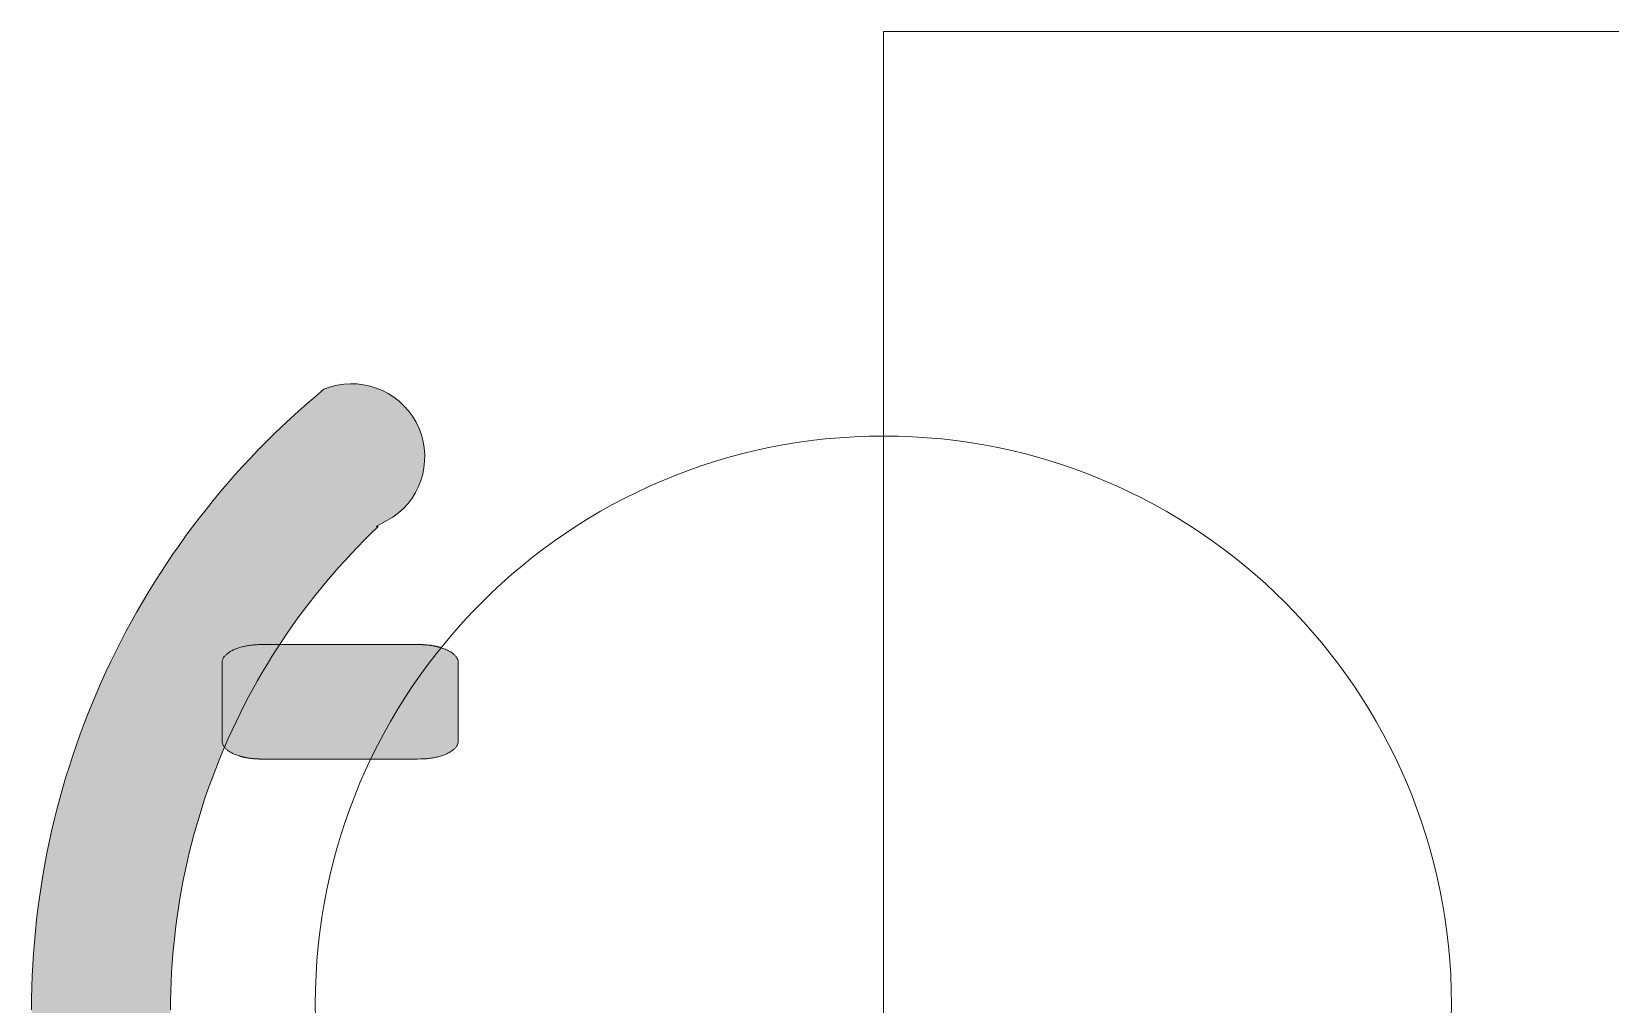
# Model space of a CAD drawing. Header units: metres. Extents: x 512 to 829, y -209 to 245.
# Drawn here: x 726.027 to 726.595, y -75.174 to -74.824 of the extents above; entities that cross this region are included whole.
import ezdxf

# ---------------------------------------------------------------- set-up
doc = ezdxf.new("R2010")
doc.units = ezdxf.units.M
doc.header["$LTSCALE"] = 0.508
doc.layers.add('None', color=7, linetype='Continuous', lineweight=5)

msp = doc.modelspace()

# ---------------------------------------------------------------- hatches: boundary and pattern name
at = {"layer": 'None', "linetype": 'Continuous', "lineweight": 0}
h = msp.add_hatch(color=253, dxfattribs=at)
edge = h.paths.add_edge_path()
edge.add_arc((726.141905413396, -75.37534164447686), 0.02631001257015217, -28.282391944926587, 55.6582726372572, ccw=False)
edge.add_arc((726.1419085918869, -75.37533966042736), 0.026308153796647, -112.23924688090221, -28.28947705006442, ccw=False)
edge.add_line((726.1319516158067, -75.39969079147966), (726.1288466158067, -75.39708979147964))
edge.add_line((726.1288466158067, -75.39708979147963), (726.1257776158067, -75.39444579147963))
edge.add_line((726.1257776158067, -75.39444579147971), (726.1227486158067, -75.39176079147971))
edge.add_line((726.1227486158067, -75.39176079147967), (726.1197626158067, -75.38903879147968))
edge.add_line((726.1197626158066, -75.38903879147972), (726.1168056158066, -75.38626879147972))
edge.add_line((726.1168056158067, -75.38626879147967), (726.1138886158067, -75.38345579147966))
edge.add_line((726.1138886158067, -75.38345579147972), (726.1110166158066, -75.38060879147972))
edge.add_line((726.1110166158066, -75.38060879147963), (726.1081796158066, -75.37771679147963))
edge.add_line((726.1081796158066, -75.37771679147966), (726.1053866158067, -75.37478779147966))
edge.add_line((726.1053866158067, -75.37478779147966), (726.1026386158067, -75.37182579147967))
edge.add_line((726.1026386158067, -75.37182579147964), (726.0999246158067, -75.36881679147963))
edge.add_line((726.0999246158067, -75.36881679147973), (726.0972526158067, -75.36576879147974))
edge.add_line((726.0972526158067, -75.3657687914797), (726.0946296158068, -75.3626927914797))
edge.add_line((726.0946296158066, -75.36269279147973), (726.0920476158067, -75.35957579147973))
edge.add_line((726.0920476158067, -75.35957579147964), (726.0895066158067, -75.35642079147965))
edge.add_line((726.0895066158067, -75.35642079147965), (726.0870096158068, -75.35322879147965))
edge.add_line((726.0870096158067, -75.35322879147964), (726.0845646158067, -75.35001179147963))
edge.add_line((726.0845646158067, -75.35001179147969), (726.0821586158067, -75.34675479147967))
edge.add_line((726.0821586158066, -75.34675479147973), (726.0797976158067, -75.34346079147973))
edge.add_line((726.0797976158067, -75.34346079147963), (726.0774826158067, -75.34013579147964))
edge.add_line((726.0774826158067, -75.34013579147972), (726.0752176158068, -75.33677979147973))
edge.add_line((726.0752176158067, -75.33677979147967), (726.0730006158067, -75.33339679147967))
edge.add_line((726.0730006158067, -75.33339679147969), (726.0708296158067, -75.32998079147968))
edge.add_line((726.0708296158067, -75.32998079147967), (726.0687086158067, -75.32653979147966))
edge.add_line((726.0687086158067, -75.32653979147972), (726.0666296158067, -75.32305679147973))
edge.add_line((726.0666296158067, -75.32305679147964), (726.0646056158067, -75.31955479147963))
edge.add_line((726.0646056158067, -75.31955479147962), (726.0626266158067, -75.31602079147962))
edge.add_line((726.0626266158067, -75.31602079147967), (726.0606976158067, -75.31245479147968))
edge.add_line((726.0606976158067, -75.3124547914797), (726.0588236158067, -75.3088747914797))
edge.add_line((726.0588236158067, -75.30887479147964), (726.0569986158066, -75.30526679147962))
edge.add_line((726.0569986158067, -75.30526679147965), (726.0552196158067, -75.30162479147967))
edge.add_line((726.0552196158067, -75.30162479147964), (726.0534936158067, -75.29795979147963))
edge.add_line((726.0534936158067, -75.29795979147968), (726.0518196158067, -75.29427579147969))
edge.add_line((726.0518196158067, -75.29427579147966), (726.0501996158067, -75.29056979147965))
edge.add_line((726.0501996158067, -75.2905697914797), (726.0486296158067, -75.2868417914797))
edge.add_line((726.0486296158067, -75.28684179147967), (726.0471076158067, -75.28307979147968))
edge.add_line((726.0471076158067, -75.28307979147974), (726.0456426158067, -75.27930479147973))
edge.add_line((726.0456426158066, -75.27930479147972), (726.0442316158067, -75.2755157914797))
edge.add_line((726.0442316158067, -75.27551579147962), (726.0428706158067, -75.27169879147962))
edge.add_line((726.0428706158067, -75.27169879147971), (726.0415636158067, -75.2678647914797))
edge.add_line((726.0415636158067, -75.26786479147972), (726.0403146158067, -75.26402179147973))
edge.add_line((726.0403146158067, -75.26402179147965), (726.0391136158066, -75.26015079147965))
edge.add_line((726.0391136158066, -75.26015079147965), (726.0379706158067, -75.25626679147965))
edge.add_line((726.0379706158067, -75.25626679147967), (726.0368806158067, -75.25237079147968))
edge.add_line((726.0368806158067, -75.25237079147973), (726.0358446158067, -75.24845179147972))
edge.add_line((726.0358446158067, -75.24845179147962), (726.0348656158067, -75.24453079147963))
edge.add_line((726.0348656158067, -75.24453079147963), (726.0339406158066, -75.24059179147962))
edge.add_line((726.0339406158067, -75.24059179147969), (726.0330686158068, -75.2366327914797))
edge.add_line((726.0330686158067, -75.23663279147968), (726.0322556158067, -75.23267379147967))
edge.add_line((726.0322556158067, -75.23267379147967), (726.0314956158066, -75.22869779147966))
edge.add_line((726.0314956158066, -75.2286977914797), (726.0307906158066, -75.22470379147971))
edge.add_line((726.0307906158067, -75.22470379147967), (726.0301436158068, -75.22071179147967))
edge.add_line((726.0301436158067, -75.22071179147963), (726.0295506158067, -75.21670479147963))
edge.add_line((726.0295506158067, -75.21670479147963), (726.0290156158067, -75.21269479147962))
edge.add_line((726.0290156158067, -75.21269479147963), (726.0285346158066, -75.20867079147965))
edge.add_line((726.0285346158066, -75.20867079147968), (726.0281116158067, -75.20464179147967))
edge.add_line((726.0281116158067, -75.20464179147973), (726.0277436158067, -75.20061279147973))
edge.add_line((726.0277436158067, -75.20061279147967), (726.0274336158067, -75.19657979147968))
edge.add_line((726.0274336158067, -75.19657979147973), (726.0271786158066, -75.19253479147972))
edge.add_line((726.0271786158066, -75.19253479147972), (726.0269816158067, -75.18848779147973))
edge.add_line((726.0269816158067, -75.1884877914797), (726.0268406158067, -75.18445379147971))
edge.add_line((726.0268406158067, -75.18445379147965), (726.0267546158067, -75.18040379147965))
edge.add_line((726.0267546158067, -75.18040379147965), (726.0267266158066, -75.17635279147964))
edge.add_line((726.0267266158066, -75.17635279147964), (726.0267546158067, -75.17230179147964))
edge.add_line((726.0267546158067, -75.17230179147964), (726.0268406158067, -75.16825279147965))
edge.add_line((726.0268406158067, -75.16825279147963), (726.0269816158067, -75.16421779147964))
edge.add_line((726.0269816158067, -75.1642177914797), (726.0271786158066, -75.16017079147969))
edge.add_line((726.0271786158066, -75.16017079147969), (726.0274336158067, -75.15612779147969))
edge.add_line((726.0274336158067, -75.15612779147966), (726.0277436158067, -75.15209279147967))
edge.add_line((726.0277436158067, -75.15209279147973), (726.0281116158067, -75.14806379147973))
edge.add_line((726.0281116158067, -75.14806379147967), (726.0285346158066, -75.14403779147966))
edge.add_line((726.0285346158066, -75.14403779147972), (726.0290146158067, -75.14001179147974))
edge.add_line((726.0290146158067, -75.14001179147965), (726.0295516158067, -75.13599779147964))
edge.add_line((726.0295516158067, -75.13599779147967), (726.0301426158067, -75.13200279147966))
edge.add_line((726.0301426158067, -75.13200279147964), (726.0307896158066, -75.12800579147965))
edge.add_line((726.0307896158067, -75.12800579147972), (726.0314956158068, -75.12400879147972))
edge.add_line((726.0314956158066, -75.1240087914797), (726.0322556158067, -75.1200317914797))
edge.add_line((726.0322556158067, -75.12003179147962), (726.0330696158067, -75.11607179147963))
edge.add_line((726.0330696158067, -75.11607179147973), (726.0339386158066, -75.11212279147972))
edge.add_line((726.0339386158067, -75.11212279147969), (726.0348646158068, -75.10817479147968))
edge.add_line((726.0348646158067, -75.10817479147966), (726.0358466158067, -75.10424579147967))
edge.add_line((726.0358466158067, -75.10424579147968), (726.0368806158067, -75.10033579147968))
edge.add_line((726.0368806158067, -75.10033579147967), (726.0379706158067, -75.09643979147965))
edge.add_line((726.0379706158067, -75.09643979147972), (726.0391136158066, -75.09255579147973))
edge.add_line((726.0391136158066, -75.09255579147964), (726.0403146158067, -75.08868479147962))
edge.add_line((726.0403146158067, -75.08868479147964), (726.0415636158067, -75.08484179147965))
edge.add_line((726.0415636158067, -75.08484179147968), (726.0428706158067, -75.08100779147966))
edge.add_line((726.0428706158067, -75.08100779147969), (726.0442296158067, -75.0771947914797))
edge.add_line((726.0442296158067, -75.07719479147966), (726.0456416158066, -75.07340179147965))
edge.add_line((726.0456416158066, -75.07340179147968), (726.0471096158067, -75.06962179147968))
edge.add_line((726.0471096158067, -75.06962179147968), (726.0486266158067, -75.06587279147968))
edge.add_line((726.0486266158067, -75.0658727914797), (726.0501946158067, -75.0621467914797))
edge.add_line((726.0501946158067, -75.06214679147968), (726.0518176158067, -75.05843479147967))
edge.add_line((726.0518176158067, -75.05843479147961), (726.0534916158067, -75.05475079147962))
edge.add_line((726.0534916158067, -75.0547507914797), (726.0552176158067, -75.05108579147971))
edge.add_line((726.0552176158067, -75.05108579147964), (726.0569976158067, -75.04744279147963))
edge.add_line((726.0569976158067, -75.04744279147963), (726.0588196158067, -75.04383879147963))
edge.add_line((726.0588196158067, -75.04383879147963), (726.0606996158067, -75.04024679147963))
edge.add_line((726.0606996158067, -75.04024679147972), (726.0626316158067, -75.03667879147972))
edge.add_line((726.0626316158067, -75.03667879147963), (726.0646056158067, -75.03315279147964))
edge.add_line((726.0646056158067, -75.03315279147967), (726.0666266158067, -75.02965679147967))
edge.add_line((726.0666266158066, -75.02965679147962), (726.0687046158066, -75.02617379147961))
edge.add_line((726.0687046158067, -75.02617379147966), (726.0708286158067, -75.02272679147967))
edge.add_line((726.0708286158067, -75.02272679147973), (726.0729996158067, -75.01931079147973))
edge.add_line((726.0729996158067, -75.01931079147971), (726.0752196158066, -75.01592279147971))
edge.add_line((726.0752196158066, -75.01592279147962), (726.0774856158066, -75.01256779147961))
edge.add_line((726.0774856158067, -75.01256779147968), (726.0797966158067, -75.00924879147968))
edge.add_line((726.0797966158067, -75.00924879147965), (726.0821536158066, -75.00595979147965))
edge.add_line((726.0821536158066, -75.00595979147965), (726.0845586158066, -75.00270279147966))
edge.add_line((726.0845586158067, -75.00270279147969), (726.0870066158067, -74.9994817914797))
edge.add_line((726.0870066158067, -74.99948179147964), (726.0895066158067, -74.99628579147964))
edge.add_line((726.0895066158067, -74.99628579147964), (726.0920436158067, -74.99313679147963))
edge.add_line((726.0920436158067, -74.99313679147963), (726.0946226158067, -74.99002279147962))
edge.add_line((726.0946226158067, -74.99002279147965), (726.0972526158066, -74.98693779147965))
edge.add_line((726.0972526158067, -74.9869377914797), (726.0999206158067, -74.9838947914797))
edge.add_line((726.0999206158067, -74.98389479147966), (726.1026316158067, -74.98088979147965))
edge.add_line((726.1026316158067, -74.98088979147963), (726.1053846158067, -74.97792179147963))
edge.add_line((726.1053846158067, -74.97792179147962), (726.1081786158067, -74.97499179147961))
edge.add_line((726.1081786158067, -74.97499179147962), (726.1110156158067, -74.97209979147964))
edge.add_line((726.1110156158067, -74.97209979147965), (726.1138876158067, -74.96925279147965))
edge.add_line((726.1138876158067, -74.96925279147968), (726.1168046158067, -74.96643979147967))
edge.add_line((726.1168046158067, -74.96643979147962), (726.1197616158067, -74.96366979147962))
edge.add_line((726.1197616158066, -74.96366979147967), (726.1227436158066, -74.96095079147968))
edge.add_line((726.1227436158067, -74.96095079147972), (726.1257756158067, -74.95826279147973))
edge.add_line((726.1257756158067, -74.95826279147968), (726.1288476158066, -74.95561679147968))
edge.add_line((726.1288476158066, -74.95561679147966), (726.1319456158067, -74.95302179147967))
edge.add_arc((726.1419029800318, -74.97737184060645), 0.02630729926822303, 28.287802750504397, 112.240921180485, ccw=False)
edge.add_arc((726.1419027653316, -74.97737175484895), 0.02630744768850689, -55.66329737679342, 28.28741668450732, ccw=False)
edge.add_line((726.1567416158067, -74.9990947914797), (726.1507706158067, -75.0024767914797))
edge.add_line((726.1507706158067, -75.0024767914797), (726.1514846158067, -75.0024647914797))
edge.add_line((726.1514846158067, -75.00246479147961), (726.1512516158067, -75.00268279147961))
edge.add_line((726.1512516158067, -75.00268279147963), (726.1488436158068, -75.00500479147962))
edge.add_line((726.1488436158066, -75.00500479147968), (726.1464646158066, -75.00736379147968))
edge.add_line((726.1464646158067, -75.00736379147963), (726.1441196158067, -75.00975379147962))
edge.add_line((726.1441196158066, -75.00975379147962), (726.1418076158067, -75.01217779147962))
edge.add_line((726.1418076158067, -75.01217779147964), (726.1395246158066, -75.01463879147964))
edge.add_line((726.1395246158066, -75.01463879147968), (726.1372826158066, -75.01712379147969))
edge.add_line((726.1372826158067, -75.01712379147966), (726.1350776158067, -75.01963979147968))
edge.add_line((726.1350776158067, -75.01963979147968), (726.1329036158068, -75.02218979147966))
edge.add_line((726.1329036158066, -75.02218979147972), (726.1307676158067, -75.02476879147972))
edge.add_line((726.1307676158067, -75.02476879147969), (726.1286676158066, -75.02737479147969))
edge.add_line((726.1286676158066, -75.0273747914797), (726.1266036158066, -75.03001379147969))
edge.add_line((726.1266036158066, -75.03001379147963), (726.1245756158066, -75.03268179147963))
edge.add_line((726.1245756158066, -75.03268179147972), (726.1225876158067, -75.03537379147973))
edge.add_line((726.1225876158067, -75.03537379147963), (726.1206356158067, -75.03809779147961))
edge.add_line((726.1206356158067, -75.03809779147969), (726.1187216158066, -75.04084779147968))
edge.add_line((726.1187216158066, -75.04084779147968), (726.1168496158066, -75.04361879147969))
edge.add_line((726.1168496158067, -75.04361879147962), (726.1150116158067, -75.04642379147961))
edge.add_line((726.1150116158067, -75.0464237914797), (726.1132136158067, -75.04925279147969))
edge.add_line((726.1132136158067, -75.04925279147972), (726.1114596158067, -75.05209879147974))
edge.add_line((726.1114596158067, -75.0520987914797), (726.1097416158067, -75.05497879147968))
edge.add_line((726.1097416158067, -75.0549787914797), (726.1080656158067, -75.05787879147971))
edge.add_line((726.1080656158067, -75.05787879147965), (726.1064316158067, -75.06079679147965))
edge.add_line((726.1064316158066, -75.06079679147967), (726.1048356158067, -75.06374479147968))
edge.add_line((726.1048356158067, -75.06374479147962), (726.1032826158067, -75.0667117914796))
edge.add_line((726.1032826158066, -75.06671179147963), (726.1017726158066, -75.06969779147964))
edge.add_line((726.1017726158067, -75.06969779147971), (726.1002996158066, -75.07271379147971))
edge.add_line((726.1002996158066, -75.07271379147971), (726.0988716158066, -75.07574579147972))
edge.add_line((726.0988716158067, -75.07574579147968), (726.0974866158067, -75.07879379147967))
edge.add_line((726.0974866158067, -75.07879379147971), (726.0961456158067, -75.08185979147972))
edge.add_line((726.0961456158067, -75.0818597914797), (726.0948466158067, -75.08494779147969))
edge.add_line((726.0948466158067, -75.08494779147964), (726.0935906158066, -75.08805079147965))
edge.add_line((726.0935906158066, -75.08805079147965), (726.0923776158066, -75.09117479147965))
edge.add_line((726.0923776158066, -75.09117479147972), (726.0912106158066, -75.09431079147973))
edge.add_line((726.0912106158066, -75.09431079147964), (726.0900846158066, -75.09746879147964))
edge.add_line((726.0900846158066, -75.09746879147963), (726.0890046158066, -75.10063679147963))
edge.add_line((726.0890046158066, -75.1006367914797), (726.0879696158066, -75.10382079147968))
edge.add_line((726.0879696158066, -75.10382079147962), (726.0869766158066, -75.10702279147964))
edge.add_line((726.0869766158066, -75.10702279147972), (726.0860316158066, -75.1102337914797))
edge.add_line((726.0860316158066, -75.11023379147969), (726.0851276158066, -75.11346379147969))
edge.add_line((726.0851276158066, -75.11346379147972), (726.0842716158066, -75.11669979147972))
edge.add_line((726.0842716158066, -75.11669979147973), (726.0834606158066, -75.11994579147972))
edge.add_line((726.0834606158066, -75.11994579147961), (726.0826966158066, -75.12320479147962))
edge.add_line((726.0826966158066, -75.12320479147968), (726.0819756158066, -75.12647879147967))
edge.add_line((726.0819756158066, -75.12647879147971), (726.0813016158066, -75.1297587914797))
edge.add_line((726.0813016158066, -75.12975879147962), (726.0806726158066, -75.1330497914796))
edge.add_line((726.0806726158066, -75.13304979147972), (726.0800896158066, -75.13634979147972))
edge.add_line((726.0800896158066, -75.13634979147969), (726.0795546158066, -75.1396567914797))
edge.add_line((726.0795546158067, -75.13965679147964), (726.0790636158067, -75.14297179147964))
edge.add_line((726.0790636158067, -75.14297179147968), (726.0786206158067, -75.14628679147968))
edge.add_line((726.0786206158067, -75.14628679147972), (726.0782246158067, -75.14960979147972))
edge.add_line((726.0782246158067, -75.14960979147963), (726.0778736158067, -75.15295079147961))
edge.add_line((726.0778736158067, -75.15295079147961), (726.0775686158066, -75.15628179147961))
edge.add_line((726.0775686158066, -75.15628179147973), (726.0773126158066, -75.15961679147972))
edge.add_line((726.0773126158067, -75.15961679147972), (726.0771016158067, -75.16295979147972))
edge.add_line((726.0771016158067, -75.1629597914797), (726.0769396158066, -75.16630679147968))
edge.add_line((726.0769396158066, -75.16630679147966), (726.0768216158066, -75.16965679147967))
edge.add_line((726.0768216158067, -75.16965679147972), (726.0767506158066, -75.17300579147972))
edge.add_line((726.0767506158066, -75.17300579147968), (726.0767276158066, -75.17635279147967))
edge.add_line((726.0767276158067, -75.17635279147964), (726.0767506158068, -75.17969979147966))
edge.add_line((726.0767506158066, -75.17969979147972), (726.0768216158067, -75.1830497914797))
edge.add_line((726.0768216158067, -75.18304979147968), (726.0769396158067, -75.18639879147968))
edge.add_line((726.0769396158066, -75.18639879147963), (726.0771016158067, -75.18974579147964))
edge.add_line((726.0771016158067, -75.18974579147971), (726.0773126158067, -75.1930907914797))
edge.add_line((726.0773126158067, -75.19309079147968), (726.0775686158067, -75.19642279147968))
edge.add_line((726.0775686158066, -75.19642279147968), (726.0778736158067, -75.19975679147967))
edge.add_line((726.0778736158067, -75.19975679147967), (726.0782236158067, -75.20309279147966))
edge.add_line((726.0782236158067, -75.20309279147966), (726.0786216158067, -75.20642079147967))
edge.add_line((726.0786216158067, -75.20642079147967), (726.0790646158067, -75.20973879147968))
edge.add_line((726.0790646158067, -75.20973879147971), (726.0795546158067, -75.2130517914797))
edge.add_line((726.0795546158067, -75.21305179147964), (726.0800906158067, -75.21635779147964))
edge.add_line((726.0800906158066, -75.21635779147971), (726.0806726158066, -75.2196577914797))
edge.add_line((726.0806726158066, -75.21965779147968), (726.0813026158066, -75.22295079147969))
edge.add_line((726.0813026158066, -75.22295079147966), (726.0819746158066, -75.22622579147966))
edge.add_line((726.0819746158066, -75.22622579147969), (726.0826956158066, -75.2294987914797))
edge.add_line((726.0826956158066, -75.22949879147973), (726.0834616158066, -75.23275879147972))
edge.add_line((726.0834616158066, -75.23275879147968), (726.0842716158066, -75.23600579147968))
edge.add_line((726.0842716158066, -75.23600579147967), (726.0851286158066, -75.23924479147968))
edge.add_line((726.0851286158066, -75.23924479147968), (726.0860316158066, -75.24247279147968))
edge.add_line((726.0860316158066, -75.24247279147971), (726.0869766158066, -75.2456837914797))
edge.add_line((726.0869766158066, -75.24568379147968), (726.0879696158066, -75.24888579147968))
edge.add_line((726.0879696158066, -75.24888579147967), (726.0890046158066, -75.25206979147966))
edge.add_line((726.0890046158066, -75.2520697914797), (726.0900836158066, -75.25523479147971))
edge.add_line((726.0900836158066, -75.25523479147967), (726.0912096158066, -75.25839379147966))
edge.add_line((726.0912096158066, -75.25839379147965), (726.0923796158066, -75.26153479147963))
edge.add_line((726.0923796158066, -75.26153479147968), (726.0935916158066, -75.26465779147969))
edge.add_line((726.0935916158066, -75.26465779147964), (726.0948476158067, -75.26776179147964))
edge.add_line((726.0948476158067, -75.26776179147964), (726.0961486158067, -75.27085279147964))
edge.add_line((726.0961486158067, -75.27085279147968), (726.0974896158067, -75.27391879147967))
edge.add_line((726.0974896158067, -75.27391879147967), (726.0988736158067, -75.27696479147967))
edge.add_line((726.0988736158067, -75.27696479147971), (726.1003026158068, -75.27999979147972))
edge.add_line((726.1003026158066, -75.27999979147967), (726.1017726158067, -75.28300879147966))
edge.add_line((726.1017726158067, -75.28300879147969), (726.1032836158067, -75.2859957914797))
edge.add_line((726.1032836158067, -75.28599579147965), (726.1048376158067, -75.28896479147964))
edge.add_line((726.1048376158067, -75.28896479147966), (726.1064306158066, -75.29190979147964))
edge.add_line((726.1064306158066, -75.29190979147972), (726.1080656158066, -75.29482879147973))
edge.add_line((726.1080656158067, -75.29482879147963), (726.1097436158067, -75.29773279147963))
edge.add_line((726.1097436158067, -75.29773279147969), (726.1114596158067, -75.30060679147971))
edge.add_line((726.1114596158067, -75.30060679147971), (726.1132126158067, -75.30345179147969))
edge.add_line((726.1132126158067, -75.30345179147969), (726.1150116158067, -75.3062827914797))
edge.add_line((726.1150116158067, -75.3062827914797), (726.1168516158067, -75.3090897914797))
edge.add_line((726.1168516158067, -75.30908979147966), (726.1187236158066, -75.31186379147967))
edge.add_line((726.1187236158066, -75.31186379147971), (726.1206356158067, -75.31461079147971))
edge.add_line((726.1206356158067, -75.31461079147971), (726.1225886158066, -75.3173347914797))
edge.add_line((726.1225886158066, -75.31733479147965), (726.1245786158066, -75.32002879147966))
edge.add_line((726.1245786158067, -75.32002879147967), (726.1266066158067, -75.32269679147967))
edge.add_line((726.1266066158066, -75.32269679147964), (726.1286696158066, -75.32533479147963))
edge.add_line((726.1286696158066, -75.32533479147969), (726.1307726158067, -75.3279447914797))
edge.add_line((726.1307726158067, -75.3279447914797), (726.1329066158066, -75.3305217914797))
edge.add_line((726.1329066158066, -75.33052179147967), (726.1350766158066, -75.33306579147967))
edge.add_line((726.1350766158067, -75.33306579147973), (726.1372896158067, -75.33559079147973))
edge.add_line((726.1372896158067, -75.33559079147972), (726.1395316158067, -75.33807679147971))
edge.add_line((726.1395316158066, -75.3380767914797), (726.1418086158067, -75.34053079147971))
edge.add_line((726.1418086158067, -75.34053079147964), (726.1441206158066, -75.34295479147963))
edge.add_line((726.1441206158067, -75.34295479147966), (726.1464656158067, -75.34534479147965))
edge.add_line((726.1464656158066, -75.34534479147965), (726.1488446158066, -75.34770379147965))
edge.add_line((726.1488446158066, -75.34770379147972), (726.1507996158066, -75.3495887914797))
edge.add_line((726.1507996158067, -75.34958879147962), (726.1567476158067, -75.35361779147962))
edge.add_line((726.1567476158067, -75.35361779147968), (726.1567476158067, -75.35361779147968))
msp.add_hatch(color=8, dxfattribs=at).paths.add_polyline_path([(726.109268056784, -75.08613160655898), (726.1089244795847, -75.0861296488805), (726.1085811093434, -75.08612377702434), (726.1082381528936, -75.08611399452741), (726.1078958168195, -75.08610030728232), (726.1075543073313, -75.08608272353388), (726.1072138301416, -75.08606125387371), (726.1068745903414, -75.08603591123449), (726.1065367922758, -75.08600671088163), (726.1062006394218, -75.0859736704042), (726.1058663342653, -75.08593680970478), (726.1055340781794, -75.08589615098663), (726.1052040713024, -75.0858517187412), (726.1048765124184, -75.08580353973286), (726.1045515988366, -75.0857516429827), (726.1042295262725, -75.0856960597514), (726.1039104887309, -75.0856368235203), (726.1035946783879, -75.08557396997105), (726.103282285476, -75.08550753696431), (726.1029734981688, -75.08543756451672), (726.1026685024684, -75.08536409477722), (726.1023674820929, -75.08528717200113), (726.1020706183654, -75.08520684252392), (726.1017780901057, -75.08512315473308), (726.1014900735217, -75.08503615903896), (726.1012067421042, -75.08494590784449), (726.1009282665211, -75.08485245551356), (726.1006548145159, -75.08475585833855), (726.1003865508058, -75.08465617450577), (726.1001236369826, -75.08455346406129), (726.0998662314162, -75.08444778887372), (726.0996144891577, -75.08433921259814), (726.0993685618474, -75.08422780063665), (726.0991285976227, -75.08411362009974), (726.0988947410291, -75.08399673976544), (726.098667132933, -75.08387723003818), (726.0984459104369, -75.08375516290607), (726.0982312067972, -75.08363061189777), (726.0980231513433, -75.08350365203819), (726.0978218693999, -75.0833743598032), (726.0976274822118, -75.08324281307364), (726.0974401068705, -75.0831090910882), (726.097259856244, -75.08297327439618), (726.0970868389085, -75.08283544480844), (726.0969211590832, -75.08269568534831), (726.0967629165673, -75.0825540802017), (726.0966122066803, -75.08241071466625), (726.0964691202041, -75.08226567509996), (726.0963337433288, -75.08211904886934), (726.0962061576004, -75.08197092429646), (726.0960864398714, -75.08182139060602), (726.0959746622557, -75.08167053787156), (726.0958708920838, -75.08151845696113), (726.0957751918629, -75.08136523948258), (726.0956876192392, -75.08121097772835), (726.0956082269635, -75.08105576462003), (726.0955370628584, -75.0808996936521), (726.0954741697906, -75.08074285883595), (726.0954195856445, -75.08058535464295), (726.0953733432997, -75.08042727594773), (726.0953354706106, -75.08026871797108), (726.0953059903906, -75.08010977622234), (726.0952849203971, -75.07995054644209), (726.0952722733223, -75.07979112454439), (726.095268056784, -75.0796316065589), (726.095268056784, -75.051453606559), (726.0952722733223, -75.05129408857351), (726.0952849203971, -75.05113466667581), (726.0953059903906, -75.05097543689556), (726.0953354706106, -75.05081649514682), (726.0953733432997, -75.05065793717017), (726.0954195856445, -75.05049985847495), (726.0954741697906, -75.05034235428207), (726.0955370628584, -75.0501855194658), (726.0956082269635, -75.05002944849798), (726.0956876192392, -75.04987423538955), (726.0957751918629, -75.04971997363532), (726.0958708920838, -75.04956675615676), (726.0959746622557, -75.04941467524634), (726.0960864398714, -75.04926382251188), (726.0962061576004, -75.04911428882144), (726.0963337433288, -75.04896616424855), (726.0964691202041, -75.04881953801794), (726.0966122066803, -75.04867449845165), (726.0967629165673, -75.0485311329162), (726.0969211590832, -75.04838952776959), (726.0970868389085, -75.04824976830946), (726.097259856244, -75.04811193872172), (726.0974401068705, -75.0479761220297), (726.0976274822118, -75.04784240004437), (726.0978218693999, -75.0477108533147), (726.0980231513433, -75.04758156107971), (726.0982312067972, -75.04745460122024), (726.0984459104369, -75.04733005021194), (726.098667132933, -75.04720798307972), (726.0988947410291, -75.04708847335246), (726.0991285976227, -75.04697159301816), (726.0993685618474, -75.04685741248124), (726.0996144891577, -75.04674600051976), (726.0998662314162, -75.04663742424418), (726.1001236369826, -75.04653174905673), (726.1003865508058, -75.04642903861213), (726.1006548145159, -75.04632935477935), (726.1009282665211, -75.04623275760434), (726.1012067421042, -75.04613930527353), (726.1014900735217, -75.04604905407905), (726.1017780901057, -75.04596205838482), (726.1020706183654, -75.04587837059398), (726.1023674820929, -75.04579804111677), (726.1026685024684, -75.04572111834068), (726.1029734981688, -75.04564764860118), (726.103282285476, -75.0455776761537), (726.1035946783879, -75.04551124314685), (726.1039104887309, -75.0454483895976), (726.1042295262725, -75.0453891533665), (726.1045515988366, -75.04533357013531), (726.1048765124184, -75.04528167338515), (726.1052040713024, -75.0452334943767), (726.1055340781794, -75.04518906213127), (726.1058663342653, -75.04514840341324), (726.1062006394218, -75.0451115427137), (726.1065367922758, -75.04507850223638), (726.1068745903414, -75.04504930188341), (726.1072138301416, -75.04502395924419), (726.1075543073313, -75.04500248958402), (726.1078958168195, -75.04498490583558), (726.1082381528936, -75.0449712185906), (726.1085811093434, -75.04496143609367), (726.1089244795847, -75.0449555642374), (726.109268056784, -75.04495360655892), (726.166262056784, -75.04495360655892), (726.1666056339833, -75.0449555642374), (726.1669490042246, -75.04496143609367), (726.1672919606744, -75.0449712185906), (726.1676342967486, -75.04498490583558), (726.1679758062368, -75.04500248958402), (726.1683162834264, -75.04502395924419), (726.1686555232267, -75.04504930188341), (726.1689933212922, -75.04507850223638), (726.1693294741463, -75.0451115427137), (726.1696637793027, -75.04514840341324), (726.1699960353886, -75.04518906213127), (726.1703260422656, -75.0452334943767), (726.1706536011496, -75.04528167338515), (726.1709785147315, -75.04533357013531), (726.1713005872955, -75.0453891533665), (726.1716196248371, -75.0454483895976), (726.1719354351801, -75.04551124314685), (726.172247828092, -75.0455776761537), (726.1725566153992, -75.04564764860118), (726.1728616110996, -75.04572111834068), (726.1731626314752, -75.04579804111677), (726.1734594952027, -75.04587837059398), (726.1737520234624, -75.04596205838482), (726.1740400400463, -75.04604905407905), (726.1743233714639, -75.04613930527353), (726.1746018470469, -75.04623275760434), (726.1748752990521, -75.04632935477935), (726.1751435627623, -75.04642903861213), (726.1754064765854, -75.04653174905673), (726.1756638821519, -75.04663742424418), (726.1759156244103, -75.04674600051976), (726.1761615517206, -75.04685741248124), (726.1764015159454, -75.04697159301816), (726.176635372539, -75.04708847335246), (726.1768629806351, -75.04720798307972), (726.1770842031311, -75.04733005021194), (726.1772989067708, -75.04745460122024), (726.1775069622247, -75.04758156107971), (726.1777082441681, -75.0477108533147), (726.1779026313562, -75.04784240004437), (726.1780900066975, -75.0479761220297), (726.178270257324, -75.04811193872172), (726.1784432746596, -75.04824976830946), (726.1786089544848, -75.04838952776959), (726.1787671970008, -75.0485311329162), (726.1789179068877, -75.04867449845165), (726.1790609933639, -75.04881953801794), (726.1791963702392, -75.04896616424855), (726.1793239559677, -75.04911428882144), (726.1794436736966, -75.04926382251188), (726.1795554513124, -75.04941467524634), (726.1796592214843, -75.04956675615676), (726.1797549217051, -75.04971997363532), (726.1798424943288, -75.04987423538955), (726.1799218866046, -75.05002944849798), (726.1799930507096, -75.0501855194658), (726.1800559437775, -75.05034235428207), (726.1801105279235, -75.05049985847495), (726.1801567702684, -75.05065793717017), (726.1801946429574, -75.05081649514682), (726.1802241231775, -75.05097543689556), (726.1802451931709, -75.05113466667581), (726.1802578402458, -75.05129408857351), (726.180262056784, -75.051453606559), (726.180262056784, -75.0796316065589), (726.1802578402458, -75.07979112454439), (726.1802451931709, -75.07995054644209), (726.1802241231775, -75.08010977622234), (726.1801946429574, -75.08026871797108), (726.1801567702684, -75.08042727594773), (726.1801105279235, -75.08058535464295), (726.1800559437775, -75.08074285883595), (726.1799930507096, -75.0808996936521), (726.1799218866046, -75.08105576462003), (726.1798424943288, -75.08121097772835), (726.1797549217051, -75.08136523948258), (726.1796592214843, -75.08151845696113), (726.1795554513124, -75.08167053787156), (726.1794436736966, -75.08182139060602), (726.1793239559677, -75.08197092429646), (726.1791963702392, -75.08211904886934), (726.1790609933639, -75.08226567509996), (726.1789179068877, -75.08241071466625), (726.1787671970008, -75.0825540802017), (726.1786089544848, -75.08269568534831), (726.1784432746596, -75.08283544480844), (726.178270257324, -75.08297327439618), (726.1780900066975, -75.0831090910882), (726.1779026313562, -75.08324281307364), (726.1777082441681, -75.0833743598032), (726.1775069622247, -75.08350365203819), (726.1772989067708, -75.08363061189777), (726.1770842031311, -75.08375516290607), (726.1768629806351, -75.08387723003818), (726.176635372539, -75.08399673976544), (726.1764015159454, -75.08411362009974), (726.1761615517206, -75.08422780063665), (726.1759156244103, -75.08433921259814), (726.1756638821519, -75.08444778887372), (726.1754064765854, -75.08455346406129), (726.1751435627623, -75.08465617450577), (726.1748752990521, -75.08475585833855), (726.1746018470469, -75.08485245551356), (726.1743233714639, -75.08494590784449), (726.1740400400463, -75.08503615903896), (726.1737520234624, -75.08512315473308), (726.1734594952027, -75.08520684252392), (726.1731626314752, -75.08528717200113), (726.1728616110996, -75.08536409477722), (726.1725566153992, -75.08543756451672), (726.172247828092, -75.08550753696431), (726.1719354351801, -75.08557396997105), (726.1716196248371, -75.0856368235203), (726.1713005872955, -75.0856960597514), (726.1709785147315, -75.0857516429827), (726.1706536011496, -75.08580353973286), (726.1703260422656, -75.0858517187412), (726.1699960353886, -75.08589615098663), (726.1696637793027, -75.08593680970478), (726.1693294741463, -75.0859736704042), (726.1689933212922, -75.08600671088163), (726.1686555232267, -75.08603591123449), (726.1683162834264, -75.08606125387371), (726.1679758062368, -75.08608272353388), (726.1676342967486, -75.08610030728232), (726.1672919606744, -75.08611399452741), (726.1669490042246, -75.08612377702434), (726.1666056339833, -75.0861296488805), (726.166262056784, -75.08613160655898)])

# ---------------------------------------------------------------- linework, layer by layer
at = {"layer": 'None', "color": 7, "linetype": 'Continuous', "lineweight": 5}
for p, q in [((726.3332476158067, -76.2243307914797), (726.3332476158067, -74.82433079147961)), ((726.3332476158067, -74.82433079147961), (727.1332476158067, -74.82433079147961))]:
    msp.add_line(p, q, dxfattribs=at)
at = {"layer": 'None', "color": 7, "linetype": 'Continuous', "lineweight": 9}
for p, q in [((726.1288476158066, -74.95561679147966), (726.1319456158067, -74.95302179147973)), ((726.1197616158066, -74.96366979147967), (726.1227436158067, -74.96095079147972)), ((726.1227436158067, -74.96095079147972), (726.1257756158067, -74.95826279147968)), ((726.1257756158067, -74.95826279147968), (726.1288476158066, -74.95561679147966)), ((726.1138876158067, -74.96925279147968), (726.1168046158067, -74.96643979147962)), ((726.1168046158067, -74.96643979147962), (726.1197616158066, -74.96366979147967)), ((726.1081786158067, -74.97499179147962), (726.1110156158067, -74.97209979147965)), ((726.1110156158067, -74.97209979147965), (726.1138876158067, -74.96925279147968)), ((726.1026316158067, -74.98088979147963), (726.1053846158067, -74.97792179147962)), ((726.1053846158067, -74.97792179147962), (726.1081786158067, -74.97499179147962)), ((726.0972526158067, -74.9869377914797), (726.0999206158067, -74.98389479147966)), ((726.0999206158067, -74.98389479147966), (726.1026316158067, -74.98088979147963)), ((726.0946226158067, -74.99002279147965), (726.0972526158067, -74.9869377914797)), ((726.0895066158067, -74.99628579147964), (726.0920436158067, -74.99313679147963)), ((726.0920436158067, -74.99313679147963), (726.0946226158067, -74.99002279147965)), ((726.0845586158067, -75.00270279147969), (726.0870066158067, -74.99948179147964)), ((726.0870066158067, -74.99948179147964), (726.0895066158067, -74.99628579147964)), ((726.1567416158067, -74.9990947914797), (726.1507706158067, -75.0024767914797)), ((726.0797966158067, -75.00924879147965), (726.0821536158066, -75.00595979147965)), ((726.0821536158066, -75.00595979147965), (726.0845586158067, -75.00270279147969)), ((726.1488436158066, -75.00500479147968), (726.1464646158067, -75.00736379147963)), ((726.1512516158067, -75.00268279147963), (726.1488436158066, -75.00500479147968)), ((726.1507706158067, -75.0024767914797), (726.1514846158067, -75.00246479147961)), ((726.1514846158067, -75.00246479147961), (726.1512516158067, -75.00268279147963)), ((726.0774856158067, -75.01256779147968), (726.0797966158067, -75.00924879147965)), ((726.1418076158067, -75.01217779147964), (726.1395246158066, -75.01463879147968)), ((726.1441196158066, -75.00975379147962), (726.1418076158067, -75.01217779147964)), ((726.1464646158067, -75.00736379147963), (726.1441196158066, -75.00975379147962)), ((726.0729996158067, -75.01931079147971), (726.0752196158066, -75.01592279147962)), ((726.0752196158066, -75.01592279147962), (726.0774856158067, -75.01256779147968)), ((726.1372826158067, -75.01712379147966), (726.1350776158067, -75.01963979147968)), ((726.1395246158066, -75.01463879147968), (726.1372826158067, -75.01712379147966)), ((726.0687046158067, -75.02617379147966), (726.0708286158067, -75.02272679147973)), ((726.0708286158067, -75.02272679147973), (726.0729996158067, -75.01931079147971)), ((726.1329036158066, -75.02218979147972), (726.1307676158067, -75.02476879147969)), ((726.1350776158067, -75.01963979147968), (726.1329036158066, -75.02218979147972)), ((726.0666266158066, -75.02965679147962), (726.0687046158067, -75.02617379147966)), ((726.1286676158066, -75.0273747914797), (726.1266036158066, -75.03001379147963)), ((726.1307676158067, -75.02476879147969), (726.1286676158066, -75.0273747914797)), ((726.0626316158067, -75.03667879147963), (726.0646056158067, -75.03315279147967)), ((726.0646056158067, -75.03315279147967), (726.0666266158066, -75.02965679147962)), ((726.1245756158066, -75.03268179147972), (726.1225876158067, -75.03537379147963)), ((726.1266036158066, -75.03001379147963), (726.1245756158066, -75.03268179147972)), ((726.0588196158067, -75.04383879147963), (726.0606996158067, -75.04024679147972)), ((726.0606996158067, -75.04024679147972), (726.0626316158067, -75.03667879147963)), ((726.1206356158067, -75.03809779147969), (726.1187216158066, -75.04084779147968)), ((726.1225876158067, -75.03537379147963), (726.1206356158067, -75.03809779147969)), ((726.0569976158067, -75.04744279147963), (726.0588196158067, -75.04383879147963)), ((726.1168496158067, -75.04361879147962), (726.1150116158067, -75.0464237914797)), ((726.1187216158066, -75.04084779147968), (726.1168496158067, -75.04361879147962)), ((726.0534916158067, -75.0547507914797), (726.0552176158067, -75.05108579147964)), ((726.0552176158067, -75.05108579147964), (726.0569976158067, -75.04744279147963)), ((726.1132136158067, -75.04925279147972), (726.1114596158067, -75.0520987914797)), ((726.1150116158067, -75.0464237914797), (726.1132136158067, -75.04925279147972)), ((726.0518176158067, -75.05843479147961), (726.0534916158067, -75.0547507914797)), ((726.1097416158067, -75.0549787914797), (726.1080656158067, -75.05787879147965)), ((726.1114596158067, -75.0520987914797), (726.1097416158067, -75.0549787914797)), ((726.0486266158067, -75.0658727914797), (726.0501946158067, -75.06214679147968)), ((726.0501946158067, -75.06214679147968), (726.0518176158067, -75.05843479147961)), ((726.1064316158066, -75.06079679147967), (726.1048356158067, -75.06374479147962)), ((726.1080656158067, -75.05787879147965), (726.1064316158066, -75.06079679147967)), ((726.0471096158067, -75.06962179147968), (726.0486266158067, -75.0658727914797)), ((726.1032826158066, -75.06671179147963), (726.1017726158067, -75.06969779147971)), ((726.1048356158067, -75.06374479147962), (726.1032826158066, -75.06671179147963)), ((726.0442296158067, -75.07719479147966), (726.0456416158066, -75.07340179147968)), ((726.0456416158066, -75.07340179147968), (726.0471096158067, -75.06962179147968)), ((726.1002996158066, -75.07271379147971), (726.0988716158067, -75.07574579147968)), ((726.1017726158067, -75.06969779147971), (726.1002996158066, -75.07271379147971)), ((726.0428706158067, -75.08100779147969), (726.0442296158067, -75.07719479147966)), ((726.0974866158067, -75.07879379147971), (726.0961456158067, -75.0818597914797)), ((726.0988716158067, -75.07574579147968), (726.0974866158067, -75.07879379147971)), ((726.0403146158067, -75.08868479147964), (726.0415636158067, -75.08484179147968)), ((726.0415636158067, -75.08484179147968), (726.0428706158067, -75.08100779147969)), ((726.0948466158067, -75.08494779147964), (726.0935906158066, -75.08805079147965)), ((726.0961456158067, -75.0818597914797), (726.0948466158067, -75.08494779147964)), ((726.0391136158066, -75.09255579147964), (726.0403146158067, -75.08868479147964)), ((726.0923776158066, -75.09117479147972), (726.0912106158066, -75.09431079147964)), ((726.0935906158066, -75.08805079147965), (726.0923776158066, -75.09117479147972)), ((726.0368806158067, -75.10033579147967), (726.0379706158067, -75.09643979147972)), ((726.0379706158067, -75.09643979147972), (726.0391136158066, -75.09255579147964)), ((726.0900846158066, -75.09746879147963), (726.0890046158066, -75.1006367914797)), ((726.0912106158066, -75.09431079147964), (726.0900846158066, -75.09746879147963)), ((726.0358466158067, -75.10424579147968), (726.0368806158067, -75.10033579147967)), ((726.0890046158066, -75.1006367914797), (726.0879696158066, -75.10382079147962)), ((726.0339386158067, -75.11212279147969), (726.0348646158067, -75.10817479147966)), ((726.0348646158067, -75.10817479147966), (726.0358466158067, -75.10424579147968)), ((726.0869766158066, -75.10702279147972), (726.0860316158066, -75.11023379147969)), ((726.0879696158066, -75.10382079147962), (726.0869766158066, -75.10702279147972)), ((726.0330696158067, -75.11607179147973), (726.0339386158067, -75.11212279147969)), ((726.0851276158066, -75.11346379147972), (726.0842716158066, -75.11669979147973)), ((726.0860316158066, -75.11023379147969), (726.0851276158066, -75.11346379147972)), ((726.0314956158066, -75.1240087914797), (726.0322556158067, -75.12003179147962)), ((726.0322556158067, -75.12003179147962), (726.0330696158067, -75.11607179147973)), ((726.0834606158066, -75.11994579147961), (726.0826966158066, -75.12320479147968)), ((726.0842716158066, -75.11669979147973), (726.0834606158066, -75.11994579147961)), ((726.0307896158067, -75.12800579147972), (726.0314956158066, -75.1240087914797)), ((726.0826966158066, -75.12320479147968), (726.0819756158066, -75.12647879147971)), ((726.0301426158067, -75.13200279147964), (726.0307896158067, -75.12800579147972)), ((726.0813016158066, -75.12975879147962), (726.0806726158066, -75.13304979147972)), ((726.0819756158066, -75.12647879147971), (726.0813016158066, -75.12975879147962)), ((726.0290146158067, -75.14001179147965), (726.0295516158067, -75.13599779147967)), ((726.0295516158067, -75.13599779147967), (726.0301426158067, -75.13200279147964)), ((726.0800896158066, -75.13634979147969), (726.0795546158067, -75.13965679147964)), ((726.0806726158066, -75.13304979147972), (726.0800896158066, -75.13634979147969)), ((726.0285346158066, -75.14403779147972), (726.0290146158067, -75.14001179147965)), ((726.0790636158067, -75.14297179147968), (726.0786206158067, -75.14628679147972)), ((726.0795546158067, -75.13965679147964), (726.0790636158067, -75.14297179147968)), ((726.0277436158067, -75.15209279147973), (726.0281116158067, -75.14806379147967)), ((726.0281116158067, -75.14806379147967), (726.0285346158066, -75.14403779147972)), ((726.0786206158067, -75.14628679147972), (726.0782246158067, -75.14960979147963)), ((726.0274336158067, -75.15612779147966), (726.0277436158067, -75.15209279147973)), ((726.0778736158067, -75.15295079147961), (726.0775686158066, -75.15628179147973)), ((726.0782246158067, -75.14960979147963), (726.0778736158067, -75.15295079147961)), ((726.0271786158066, -75.16017079147969), (726.0274336158067, -75.15612779147966)), ((726.0773126158067, -75.15961679147972), (726.0771016158067, -75.1629597914797)), ((726.0775686158066, -75.15628179147973), (726.0773126158067, -75.15961679147972)), ((726.0268406158067, -75.16825279147963), (726.0269816158067, -75.1642177914797)), ((726.0269816158067, -75.1642177914797), (726.0271786158066, -75.16017079147969)), ((726.0771016158067, -75.1629597914797), (726.0769396158066, -75.16630679147966)), ((726.0267546158067, -75.17230179147964), (726.0268406158067, -75.16825279147963)), ((726.0768216158067, -75.16965679147972), (726.0767506158066, -75.17300579147968)), ((726.0769396158066, -75.16630679147966), (726.0768216158067, -75.16965679147972)), ((726.0267266158066, -75.17635279147964), (726.0267546158067, -75.17230179147964)), ((726.0767506158066, -75.17300579147968), (726.0767276158067, -75.17635279147964))]:
    msp.add_line(p, q, dxfattribs=at)
msp.add_circle((726.3332476158067, -75.17433079147963), 0.2044262079113148, dxfattribs=at)
for centre, radius, start, end in [((726.1419029800318, -74.97737184060645), 0.02630729926822345, 28.28780275050093, 112.2409211804875), ((726.1419027653316, -74.97737175484895), 0.02630744768850634, 304.3367026232115, 28.28741668451001)]:
    msp.add_arc(centre, radius, start, end, dxfattribs=at)
at = {"layer": 'None', "color": 7, "linetype": 'Continuous', "lineweight": 5}
msp.add_open_spline([(726.109268056784, -75.08613160655898), (726.10551676809, -75.08613160655898), (726.099019345478, -75.08438993680818), (726.095268056784, -75.08137327630982), (726.095268056784, -75.0796316065589), (726.095268056784, -75.065542606559), (726.095268056784, -75.051453606559), (726.095268056784, -75.0497119368082), (726.099019345478, -75.04669527630972), (726.10551676809, -75.04495360655892), (726.109268056784, -75.04495360655892), (726.137765056784, -75.04495360655892), (726.166262056784, -75.04495360655892), (726.1700133454781, -75.04495360655892), (726.17651076809, -75.04669527630972), (726.180262056784, -75.0497119368082), (726.180262056784, -75.051453606559), (726.180262056784, -75.065542606559), (726.180262056784, -75.0796316065589), (726.180262056784, -75.08137327630982), (726.17651076809, -75.08438993680818), (726.1700133454781, -75.08613160655898), (726.166262056784, -75.08613160655898), (726.137765056784, -75.08613160655898), (726.109268056784, -75.08613160655898)], degree=2, knots=[0, 0, 0, 1, 2, 3, 3, 4, 4, 5, 6, 7, 7, 8, 8, 9, 10, 11, 11, 12, 12, 13, 14, 15, 15, 16, 16, 16], dxfattribs=at)

doc.saveas('drawing.dxf')
